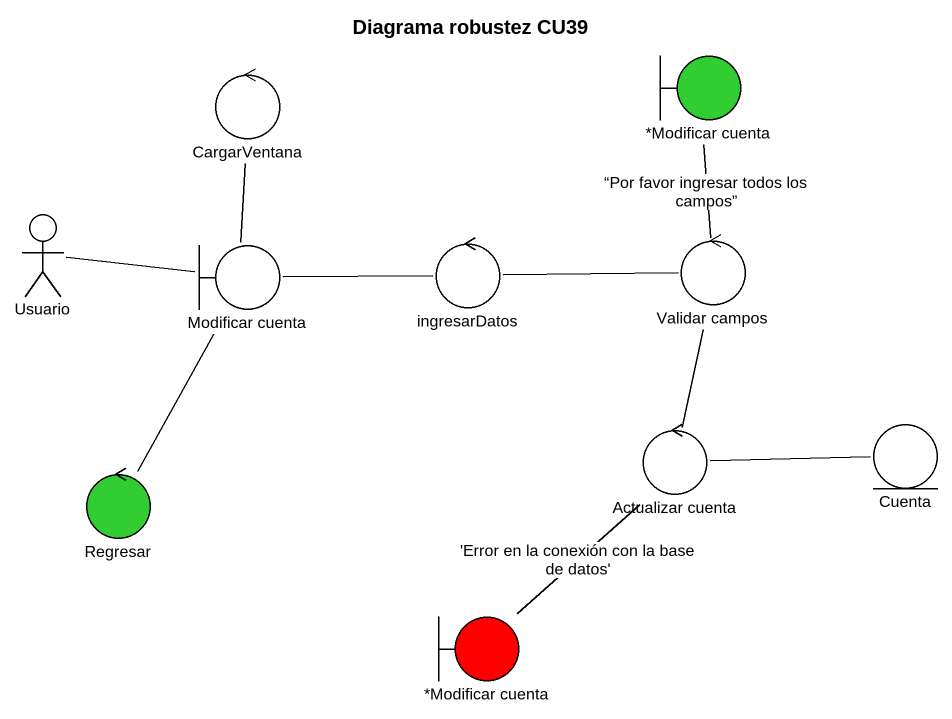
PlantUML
@startuml
title Diagrama robustez CU39
boundary "*Modificar cuenta" as Modificar_cuenta #32CD32
control CargarVentana
actor Usuario
boundary "Modificar cuenta" as Modificar_cuenta_2
control ingresarDatos
control "Validar campos" as Validar_campos
control "Actualizar cuenta" as Actualizar_cuenta
entity Cuenta
control Regresar #32CD32
boundary "*Modificar cuenta" as Modificar_cuenta_3 #FF0000
Usuario -right- Modificar_cuenta_2
Modificar_cuenta_2 -up- CargarVentana
Modificar_cuenta_2 -right- ingresarDatos
Modificar_cuenta_2 -- Regresar
ingresarDatos -right- Validar_campos
Validar_campos -up- Modificar_cuenta : “Por favor ingresar todos los campos”
Validar_campos -- Actualizar_cuenta
Actualizar_cuenta -right- Cuenta
Actualizar_cuenta -- Modificar_cuenta_3 : 'Error en la conexión con la base de datos'
@enduml
